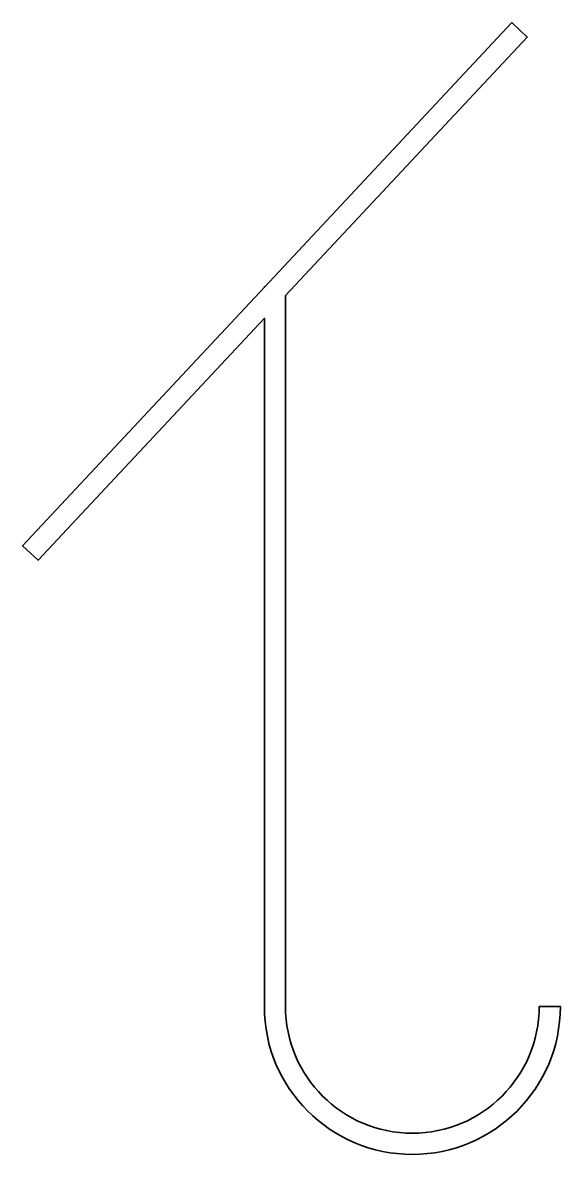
# Model space of a CAD drawing. Header units: millimetres. Extents: x 0 to 81, y -170 to 0.
import ezdxf

# ---------------------------------------------------------------- set-up
doc = ezdxf.new("R2010")
doc.units = ezdxf.units.MM
doc.header["$MEASUREMENT"] = 0
doc.layers.add('Layer 1', color=7, linetype='Continuous', lineweight=0)

msp = doc.modelspace()

# ---------------------------------------------------------------- linework, layer by layer
at = {"layer": 'Layer 1', "color": 250, "lineweight": 35, "true_color": 0x231f20}
msp.add_open_spline([(77.68, -147.68), (77.68, -158.2), (69.16, -166.73), (58.63, -166.73), (48.11, -166.73), (39.58, -158.2), (39.58, -147.68), (39.58, -147.68), (39.58, -40.92), (39.58, -40.92), (39.58, -40.92), (75.88, -2.09), (75.88, -2.09), (75.88, -2.09), (73.56, 0.08), (73.56, 0.08), (73.56, 0.08), (36.48, -39.58), (36.48, -39.58), (36.48, -39.58), (36.41, -39.58), (36.41, -39.58), (36.41, -39.58), (36.41, -39.66), (36.41, -39.66), (36.41, -39.66), (0.12, -78.49), (0.12, -78.49), (0.12, -78.49), (2.44, -80.66), (2.44, -80.66), (2.44, -80.66), (36.41, -44.31), (36.41, -44.31), (36.41, -44.31), (36.41, -147.68), (36.41, -147.68), (36.41, -159.96), (46.36, -169.91), (58.63, -169.91), (70.91, -169.91), (80.86, -159.96), (80.86, -147.68), (80.86, -147.68), (77.68, -147.68), (77.68, -147.68)], degree=3, knots=[0, 0, 0, 0, 1, 1, 1, 2, 2, 2, 3, 3, 3, 4, 4, 4, 5, 5, 5, 6, 6, 6, 7, 7, 7, 8, 8, 8, 9, 9, 9, 10, 10, 10, 11, 11, 11, 12, 12, 12, 13, 13, 13, 14, 14, 14, 15, 15, 15, 15], dxfattribs=at)

doc.saveas('drawing.dxf')
